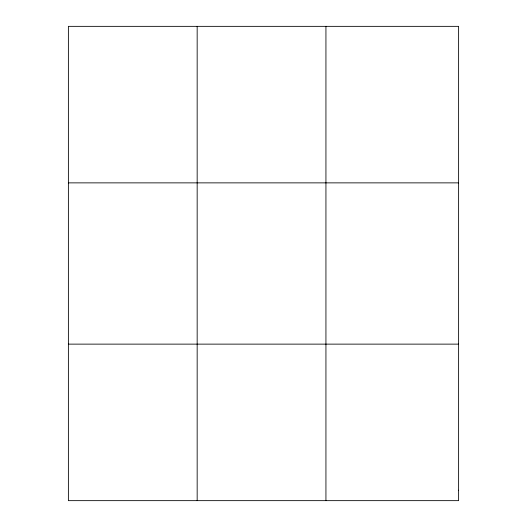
<?xml version="1.0" encoding="UTF-8"?>
<svg xmlns="http://www.w3.org/2000/svg" width="527" height="527" viewBox="0 0 527 527"><rect width="100%" height="100%" fill="white"/><g stroke="black" fill="none" stroke-linecap="round" stroke-linejoin="round"><path stroke-width="0.79" d="M197.164 26.35L197.164 500.65M325.936 26.35L325.936 500.65M68.385 182.869L458.615 182.869M68.385 344.131L458.615 344.131M458.615 490.215L458.615 500.65L68.385 500.65L68.385 26.35L458.615 26.35L458.615 490.215"/></g></svg>
